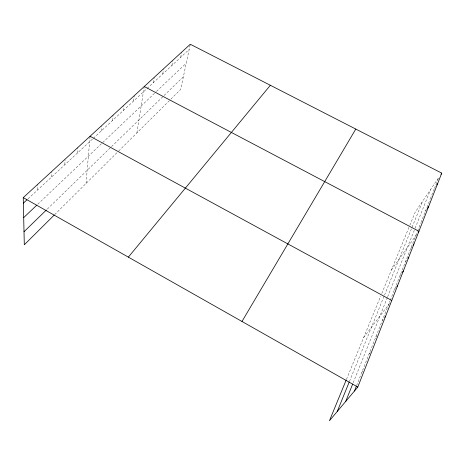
<?xml version="1.0" encoding="UTF-8"?>
<svg xmlns="http://www.w3.org/2000/svg" width="465" height="465" viewBox="0 0 465 465"><rect width="100%" height="100%" fill="white"/><g stroke="black" fill="none" stroke-linecap="round" stroke-linejoin="round"><path stroke-width="0.35" stroke-dasharray="2.33 1.74" d="M37.816 189.767L37.834 184.227M51.621 176.967L51.749 172.126M64.833 164.72L65.059 159.884M77.481 152.997L77.853 147.486M86.048 183.437L90.076 136.262M101.236 130.973L101.725 126.184M112.408 120.621L113.047 115.169M123.138 110.67L123.766 105.921M133.461 101.103L134.251 95.703M136.896 132.909L144.144 87.193M153.252 82.758L154.159 77.417M162.738 73.964L163.581 69.32M171.876 65.495L172.765 60.88M180.687 57.323L181.751 52.086M190.156 44.896L180.687 89.402L170.539 99.487M356.585 385.625L390.03 300.901M390.286 300.245L415.478 236.423M415.745 235.755L417.308 231.791M417.57 231.128L420.697 223.2M420.965 222.526L430.038 199.537M430.299 198.881L434.182 189.04M434.444 188.383L438.681 177.642L415.204 212.156L409.723 225.484M353.214 382.73L387.403 297.379M387.665 296.728L414.803 228.983M415.071 228.315L430.619 189.493M349.471 381.381L384.241 295.763M384.509 295.118L422.644 201.217M346.477 379.318L380.725 296.019M381.794 293.427L409.456 226.141M425.463 211.133L426.248 210.011M391.478 269.869L416.942 234.075M410.735 248.444L411.537 247.328M405.515 261.661L406.323 260.551M400.08 275.437L400.894 274.333M394.407 289.805L395.227 288.713M363.647 337.561L390.129 302.645M382.294 320.495L383.119 319.426M375.813 336.91L376.644 335.852M369.03 354.092L370.279 352.534M361.915 372.116L362.752 371.093M54.632 214.65L117.674 152.008M118.703 150.986L170.039 99.981M47.331 209.058L163.593 95.97M164.087 95.488L183.384 76.713M37.775 204.228L156.042 91.861M156.566 91.367L186.273 63.141M28.016 198.851L92.779 138.814M93.308 138.326L146.51 89.007M147.027 88.524L189.185 49.447"/><path stroke-width="0.7" d="M346.204 379.986L329.441 420.755L357.8 387.049L441.75 173.131L190.29 44.245L23.25 197.613L24.302 244.782L54.114 215.161M354.452 391.03L356.318 386.299M345.739 401.382L352.679 384.061M337.247 411.473L349.209 382.032M241.974 321.466L355.795 129.072M440.983 174.259L441.75 173.131M436.763 185L437.536 183.873M427.428 208.32L428.602 206.629M418.134 232.39L418.936 231.268L144.249 86.519M413.141 245.096L413.949 243.974M407.945 258.325L408.752 257.215M402.521 272.124L403.335 271.019M396.86 286.521L397.68 285.423M384.77 317.281L385.601 316.212M128.357 257.133L270.351 85.281M24.011 231.739L46.32 210.041M23.698 217.603L36.729 205.216M23.372 203.153L26.987 199.805M90.076 136.262L391.774 300.471M23.25 197.613L357.8 387.049"/></g></svg>
